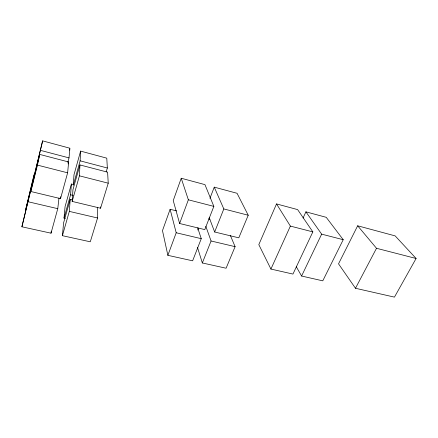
<?xml version="1.0" encoding="UTF-8"?>
<svg xmlns="http://www.w3.org/2000/svg" width="438" height="438" viewBox="0 0 438 438"><rect width="100%" height="100%" fill="white"/><g stroke="black" fill="none" stroke-linecap="round" stroke-linejoin="round"><path stroke-width="0.66" d="M72.155 201.414L79.42 175.83L79.946 164.94L107.595 172.172L108.235 183.183L100.559 208.225L72.155 201.414L72.96 189.692L79.946 164.94M80.614 151.11L73.984 174.778L73.266 185.263L80.143 160.828L80.614 151.11L106.779 158.162L107.354 168.011L106.177 171.893M97.384 207.229L97.57 217.993L90.272 241.798L62.415 235.688L69.319 211.384L70.233 199.35L72.221 199.827M65.344 218.376L64.025 218.075L70.578 194.8L71.394 184.026L73.37 184.518M62.415 235.688L63.581 222.909L70.233 199.35M64.025 218.075L65.07 206.616L71.394 184.026M67.627 172.818L68.64 161.983L39.727 154.422L30.791 191.494L60.532 198.628L67.627 172.818L37.438 165.11L39.727 154.422M67.781 162.432L69.018 157.894L69.921 148.23L42.628 140.872L34.263 175.545L42.628 140.872M60.532 198.628L60.745 196.678M21.9 226.796L30.808 189.857L21.9 226.796L51.027 233.186L57.761 208.68L58.993 198.014M51.027 233.186L51.279 231.176M30.791 191.494L37.438 165.11M69.396 150.163L69.746 148.871M68.098 163.954L68.64 161.983M176.602 210.902L170.114 209.287L162.476 230.618L167.869 255.332L192.632 260.818L201.256 238.672L197.68 227.842M181.233 178.244L173.24 200.56L179.613 223.506L204.792 229.605L213.843 206.375L204.957 184.633L181.233 178.244L188.356 199.81L179.613 223.506M167.869 255.332L176.202 232.759L170.114 209.287M197.779 229.994L198.507 228.105M209.955 198.321L214.253 187.141L237.051 193.284L248.231 215.233L238.792 237.834L214.653 231.992L209.211 217.626M230.361 235.447L235.102 246.66L226.096 268.226L202.334 262.964L211.072 240.988L205.822 226.32M214.653 231.992L223.818 208.942L214.253 187.141M276.52 203.922L258.809 244.639L270.925 269.063L292.951 274.068L312.836 231.883L297.626 209.605L276.52 203.922L290.372 226.09L312.836 231.883M270.925 269.063L290.372 226.09M303.058 218.047L305.91 211.839L326.233 217.319L343.222 239.706L322.773 280.84L301.59 276.028L296.28 266.72M301.59 276.028L321.645 234.149L305.91 211.839M357.665 225.789L338.53 263.84L355.486 288.275L394.452 297.128L416.1 258.486L395.169 235.896L357.665 225.789L376.51 248.286L416.1 258.486M355.486 288.275L376.51 248.286M28.207 201.77L57.761 208.68M69.319 211.384L97.57 217.993M176.202 232.759L201.256 238.672M211.072 240.988L235.102 246.66M70.578 194.8L73.184 195.436M208.57 218.869L209.895 219.197M79.42 175.83L108.235 183.183M188.356 199.81L213.843 206.375M223.818 208.942L248.231 215.233M321.645 234.149L343.222 239.706M40.586 150.393L69.018 157.894M80.143 160.828L107.354 168.011M197.467 247.317L202.334 262.964M100.526 206.917L100.559 208.225M34.12 174.724L25.776 209.298L34.12 174.724"/></g></svg>
